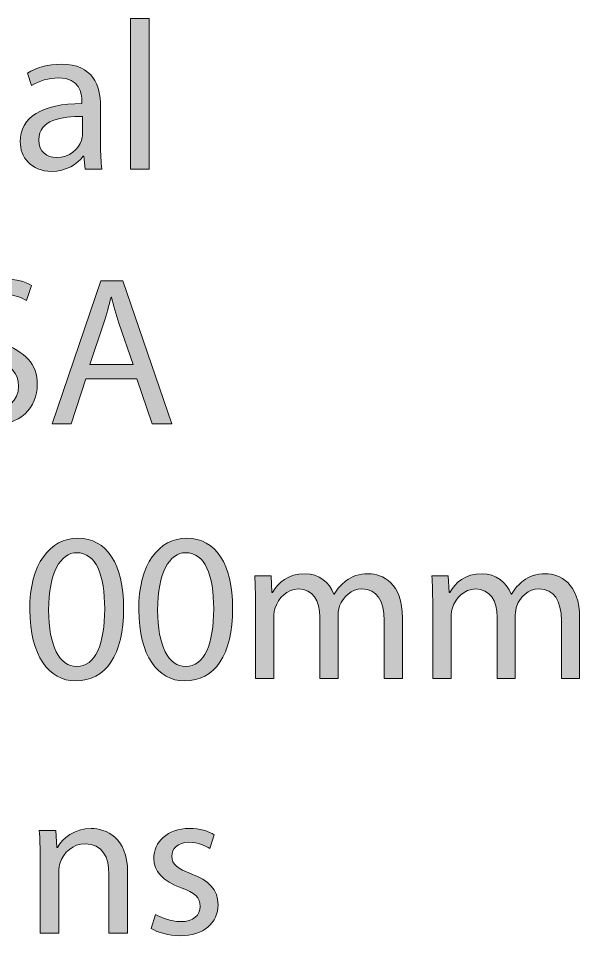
# Model space of a CAD drawing. Header units: inches. Extents: x 108 to 408, y -440 to -140.
# Drawn here: x 243.22 to 252.54, y -157.73 to -142.49 of the extents above; entities that cross this region are included whole.
import ezdxf

# ---------------------------------------------------------------- set-up
doc = ezdxf.new("R2010")
doc.units = ezdxf.units.IN
doc.header["$MEASUREMENT"] = 0
doc.layers.add('Layer 1', color=7, linetype='Continuous')

# ---------------------------------------------------------------- blocks, each defined once
blk = doc.blocks.new('block 15')
at = {"layer": 'Layer 1'}
h = blk.add_hatch(color=250, dxfattribs=at)
h.dxf.hatch_style = 2
h.paths.add_polyline_path([(245.087, -142.489), (245.397, -142.489), (245.397, -144.992), (245.087, -144.992)])
h = blk.add_hatch(color=250, dxfattribs=at)
h.dxf.hatch_style = 2
edge = h.paths.add_edge_path()
edge.add_spline(control_points=[(244.586, -144.583), (244.586, -144.731), (244.593, -144.875), (244.61, -144.992), (244.61, -144.992), (244.332, -144.992), (244.332, -144.992), (244.332, -144.992), (244.307, -144.777), (244.307, -144.777), (244.307, -144.777), (244.297, -144.777), (244.297, -144.777), (244.201, -144.911), (244.018, -145.031), (243.775, -145.031), (243.429, -145.031), (243.253, -144.787), (243.253, -144.54), (243.253, -144.128), (243.62, -143.902), (244.279, -143.906), (244.279, -143.906), (244.279, -143.87), (244.279, -143.87), (244.279, -143.733), (244.24, -143.476), (243.891, -143.479), (243.729, -143.479), (243.563, -143.525), (243.443, -143.606), (243.443, -143.606), (243.373, -143.398), (243.373, -143.398), (243.514, -143.31), (243.722, -143.25), (243.937, -143.25), (244.459, -143.25), (244.586, -143.606), (244.586, -143.944), (244.586, -143.944), (244.586, -144.583), (244.586, -144.583)], knot_values=[0, 0, 0, 0, 1, 1, 1, 2, 2, 2, 3, 3, 3, 4, 4, 4, 5, 5, 5, 6, 6, 6, 7, 7, 7, 8, 8, 8, 9, 9, 9, 10, 10, 10, 11, 11, 11, 12, 12, 12, 13, 13, 13, 14, 14, 14, 14], degree=3, periodic=1)
edge = h.paths.add_edge_path()
edge.add_spline(control_points=[(244.286, -144.121), (243.947, -144.114), (243.563, -144.174), (243.563, -144.505), (243.563, -144.71), (243.697, -144.801), (243.852, -144.801), (244.078, -144.801), (244.223, -144.66), (244.272, -144.516), (244.283, -144.481), (244.286, -144.445), (244.286, -144.417), (244.286, -144.417), (244.286, -144.121), (244.286, -144.121)], knot_values=[0, 0, 0, 0, 1, 1, 1, 2, 2, 2, 3, 3, 3, 4, 4, 4, 5, 5, 5, 5], degree=3, periodic=1)
h = blk.add_hatch(color=250, dxfattribs=at)
h.dxf.hatch_style = 2
edge = h.paths.add_edge_path()
edge.add_spline(control_points=[(242.183, -148.851), (242.321, -148.939), (242.518, -149.006), (242.73, -149.006), (243.043, -149.006), (243.227, -148.841), (243.227, -148.601), (243.227, -148.382), (243.1, -148.252), (242.779, -148.132), (242.391, -147.991), (242.151, -147.786), (242.151, -147.455), (242.151, -147.085), (242.458, -146.81), (242.92, -146.81), (243.16, -146.81), (243.34, -146.866), (243.442, -146.926), (243.442, -146.926), (243.357, -147.177), (243.357, -147.177), (243.283, -147.131), (243.125, -147.064), (242.91, -147.064), (242.585, -147.064), (242.462, -147.258), (242.462, -147.42), (242.462, -147.642), (242.606, -147.751), (242.934, -147.878), (243.336, -148.033), (243.537, -148.227), (243.537, -148.576), (243.537, -148.943), (243.269, -149.264), (242.709, -149.264), (242.479, -149.264), (242.229, -149.193), (242.102, -149.109), (242.102, -149.109), (242.183, -148.851), (242.183, -148.851)], knot_values=[0, 0, 0, 0, 1, 1, 1, 2, 2, 2, 3, 3, 3, 4, 4, 4, 5, 5, 5, 6, 6, 6, 7, 7, 7, 8, 8, 8, 9, 9, 9, 10, 10, 10, 11, 11, 11, 12, 12, 12, 13, 13, 13, 14, 14, 14, 14], degree=3, periodic=1)
h = blk.add_hatch(color=250, dxfattribs=at)
h.dxf.hatch_style = 2
h.paths.add_polyline_path([(244.345, -148.478), (244.099, -149.225), (243.781, -149.225), (244.592, -146.849), (244.959, -146.849), (245.77, -149.225), (245.442, -149.225), (245.188, -148.478)])
edge = h.paths.add_edge_path()
edge.add_spline(control_points=[(245.128, -148.238), (245.128, -148.238), (244.892, -147.554), (244.892, -147.554), (244.839, -147.399), (244.804, -147.258), (244.768, -147.12), (244.768, -147.12), (244.761, -147.12), (244.761, -147.12), (244.726, -147.258), (244.691, -147.406), (244.642, -147.55), (244.642, -147.55), (244.409, -148.238), (244.409, -148.238), (244.409, -148.238), (245.128, -148.238), (245.128, -148.238)], knot_values=[0, 0, 0, 0, 1, 1, 1, 2, 2, 2, 3, 3, 3, 4, 4, 4, 5, 5, 5, 6, 6, 6, 6], degree=3, periodic=1)
h = blk.add_hatch(color=250, dxfattribs=at)
h.dxf.hatch_style = 2
edge = h.paths.add_edge_path()
edge.add_spline(control_points=[(244.97, -152.288), (244.97, -153.067), (244.677, -153.497), (244.173, -153.497), (243.725, -153.497), (243.419, -153.078), (243.411, -152.319), (243.411, -151.547), (243.747, -151.128), (244.212, -151.128), (244.692, -151.128), (244.97, -151.558), (244.97, -152.288)], knot_values=[0, 0, 0, 0, 1, 1, 1, 2, 2, 2, 3, 3, 3, 4, 4, 4, 4], degree=3, periodic=1)
edge = h.paths.add_edge_path()
edge.add_spline(control_points=[(243.725, -152.323), (243.725, -152.919), (243.908, -153.258), (244.191, -153.258), (244.504, -153.258), (244.656, -152.887), (244.656, -152.302), (244.656, -151.738), (244.515, -151.368), (244.191, -151.368), (243.923, -151.368), (243.725, -151.699), (243.725, -152.323)], knot_values=[0, 0, 0, 0, 1, 1, 1, 2, 2, 2, 3, 3, 3, 4, 4, 4, 4], degree=3, periodic=1)
h = blk.add_hatch(color=250, dxfattribs=at)
h.dxf.hatch_style = 2
edge = h.paths.add_edge_path()
edge.add_spline(control_points=[(246.78, -152.288), (246.78, -153.067), (246.487, -153.497), (245.983, -153.497), (245.535, -153.497), (245.228, -153.078), (245.221, -152.319), (245.221, -151.547), (245.556, -151.128), (246.022, -151.128), (246.501, -151.128), (246.78, -151.558), (246.78, -152.288)], knot_values=[0, 0, 0, 0, 1, 1, 1, 2, 2, 2, 3, 3, 3, 4, 4, 4, 4], degree=3, periodic=1)
edge = h.paths.add_edge_path()
edge.add_spline(control_points=[(245.535, -152.323), (245.535, -152.919), (245.718, -153.258), (246, -153.258), (246.314, -153.258), (246.466, -152.887), (246.466, -152.302), (246.466, -151.738), (246.325, -151.368), (246, -151.368), (245.732, -151.368), (245.535, -151.699), (245.535, -152.323)], knot_values=[0, 0, 0, 0, 1, 1, 1, 2, 2, 2, 3, 3, 3, 4, 4, 4, 4], degree=3, periodic=1)
h = blk.add_hatch(color=250, dxfattribs=at)
h.dxf.hatch_style = 2
edge = h.paths.add_edge_path()
edge.add_spline(control_points=[(247.161, -152.214), (247.161, -152.034), (247.154, -151.893), (247.147, -151.752), (247.147, -151.752), (247.419, -151.752), (247.419, -151.752), (247.419, -151.752), (247.433, -152.03), (247.433, -152.03), (247.433, -152.03), (247.443, -152.03), (247.443, -152.03), (247.539, -151.868), (247.697, -151.717), (247.983, -151.717), (248.212, -151.717), (248.388, -151.858), (248.463, -152.059), (248.463, -152.059), (248.469, -152.059), (248.469, -152.059), (248.522, -151.96), (248.593, -151.89), (248.663, -151.836), (248.766, -151.759), (248.875, -151.717), (249.037, -151.717), (249.266, -151.717), (249.601, -151.865), (249.601, -152.457), (249.601, -152.457), (249.601, -153.458), (249.601, -153.458), (249.601, -153.458), (249.298, -153.458), (249.298, -153.458), (249.298, -153.458), (249.298, -152.496), (249.298, -152.496), (249.298, -152.164), (249.175, -151.97), (248.928, -151.97), (248.748, -151.97), (248.614, -152.101), (248.558, -152.249), (248.543, -152.295), (248.533, -152.348), (248.533, -152.404), (248.533, -152.404), (248.533, -153.458), (248.533, -153.458), (248.533, -153.458), (248.23, -153.458), (248.23, -153.458), (248.23, -153.458), (248.23, -152.436), (248.23, -152.436), (248.23, -152.164), (248.11, -151.97), (247.873, -151.97), (247.683, -151.97), (247.539, -152.126), (247.489, -152.281), (247.472, -152.323), (247.464, -152.379), (247.464, -152.432), (247.464, -152.432), (247.464, -153.458), (247.464, -153.458), (247.464, -153.458), (247.161, -153.458), (247.161, -153.458), (247.161, -153.458), (247.161, -152.214), (247.161, -152.214)], knot_values=[0, 0, 0, 0, 1, 1, 1, 2, 2, 2, 3, 3, 3, 4, 4, 4, 5, 5, 5, 6, 6, 6, 7, 7, 7, 8, 8, 8, 9, 9, 9, 10, 10, 10, 11, 11, 11, 12, 12, 12, 13, 13, 13, 14, 14, 14, 15, 15, 15, 16, 16, 16, 17, 17, 17, 18, 18, 18, 19, 19, 19, 20, 20, 20, 21, 21, 21, 22, 22, 22, 23, 23, 23, 24, 24, 24, 25, 25, 25, 25], degree=3, periodic=1)
h = blk.add_hatch(color=250, dxfattribs=at)
h.dxf.hatch_style = 2
edge = h.paths.add_edge_path()
edge.add_spline(control_points=[(250.103, -152.214), (250.103, -152.034), (250.097, -151.893), (250.089, -151.752), (250.089, -151.752), (250.361, -151.752), (250.361, -151.752), (250.361, -151.752), (250.375, -152.03), (250.375, -152.03), (250.375, -152.03), (250.386, -152.03), (250.386, -152.03), (250.481, -151.868), (250.639, -151.717), (250.925, -151.717), (251.154, -151.717), (251.331, -151.858), (251.405, -152.059), (251.405, -152.059), (251.412, -152.059), (251.412, -152.059), (251.465, -151.96), (251.535, -151.89), (251.605, -151.836), (251.708, -151.759), (251.817, -151.717), (251.979, -151.717), (252.208, -151.717), (252.543, -151.865), (252.543, -152.457), (252.543, -152.457), (252.543, -153.458), (252.543, -153.458), (252.543, -153.458), (252.24, -153.458), (252.24, -153.458), (252.24, -153.458), (252.24, -152.496), (252.24, -152.496), (252.24, -152.164), (252.117, -151.97), (251.87, -151.97), (251.69, -151.97), (251.556, -152.101), (251.5, -152.249), (251.486, -152.295), (251.475, -152.348), (251.475, -152.404), (251.475, -152.404), (251.475, -153.458), (251.475, -153.458), (251.475, -153.458), (251.172, -153.458), (251.172, -153.458), (251.172, -153.458), (251.172, -152.436), (251.172, -152.436), (251.172, -152.164), (251.052, -151.97), (250.816, -151.97), (250.625, -151.97), (250.481, -152.126), (250.431, -152.281), (250.414, -152.323), (250.407, -152.379), (250.407, -152.432), (250.407, -152.432), (250.407, -153.458), (250.407, -153.458), (250.407, -153.458), (250.103, -153.458), (250.103, -153.458), (250.103, -153.458), (250.103, -152.214), (250.103, -152.214)], knot_values=[0, 0, 0, 0, 1, 1, 1, 2, 2, 2, 3, 3, 3, 4, 4, 4, 5, 5, 5, 6, 6, 6, 7, 7, 7, 8, 8, 8, 9, 9, 9, 10, 10, 10, 11, 11, 11, 12, 12, 12, 13, 13, 13, 14, 14, 14, 15, 15, 15, 16, 16, 16, 17, 17, 17, 18, 18, 18, 19, 19, 19, 20, 20, 20, 21, 21, 21, 22, 22, 22, 23, 23, 23, 24, 24, 24, 25, 25, 25, 25], degree=3, periodic=1)
h = blk.add_hatch(color=250, dxfattribs=at)
h.dxf.hatch_style = 2
edge = h.paths.add_edge_path()
edge.add_spline(control_points=[(243.584, -156.447), (243.584, -156.267), (243.58, -156.126), (243.57, -155.985), (243.57, -155.985), (243.845, -155.985), (243.845, -155.985), (243.845, -155.985), (243.863, -156.267), (243.863, -156.267), (243.863, -156.267), (243.87, -156.267), (243.87, -156.267), (243.954, -156.109), (244.152, -155.95), (244.434, -155.95), (244.67, -155.95), (245.037, -156.091), (245.037, -156.676), (245.037, -156.676), (245.037, -157.692), (245.037, -157.692), (245.037, -157.692), (244.726, -157.692), (244.726, -157.692), (244.726, -157.692), (244.726, -156.708), (244.726, -156.708), (244.726, -156.433), (244.624, -156.204), (244.332, -156.204), (244.13, -156.204), (243.972, -156.349), (243.915, -156.521), (243.901, -156.56), (243.894, -156.613), (243.894, -156.666), (243.894, -156.666), (243.894, -157.692), (243.894, -157.692), (243.894, -157.692), (243.584, -157.692), (243.584, -157.692), (243.584, -157.692), (243.584, -156.447), (243.584, -156.447)], knot_values=[0, 0, 0, 0, 1, 1, 1, 2, 2, 2, 3, 3, 3, 4, 4, 4, 5, 5, 5, 6, 6, 6, 7, 7, 7, 8, 8, 8, 9, 9, 9, 10, 10, 10, 11, 11, 11, 12, 12, 12, 13, 13, 13, 14, 14, 14, 15, 15, 15, 15], degree=3, periodic=1)
h = blk.add_hatch(color=250, dxfattribs=at)
h.dxf.hatch_style = 2
edge = h.paths.add_edge_path()
edge.add_spline(control_points=[(245.499, -157.378), (245.595, -157.434), (245.757, -157.498), (245.912, -157.498), (246.134, -157.498), (246.24, -157.389), (246.24, -157.244), (246.24, -157.096), (246.152, -157.018), (245.926, -156.934), (245.616, -156.821), (245.471, -156.655), (245.471, -156.451), (245.471, -156.176), (245.697, -155.95), (246.06, -155.95), (246.233, -155.95), (246.384, -155.996), (246.476, -156.056), (246.476, -156.056), (246.402, -156.281), (246.402, -156.281), (246.335, -156.239), (246.212, -156.179), (246.053, -156.179), (245.87, -156.179), (245.771, -156.285), (245.771, -156.412), (245.771, -156.553), (245.87, -156.617), (246.092, -156.704), (246.384, -156.814), (246.539, -156.962), (246.539, -157.216), (246.539, -157.519), (246.303, -157.731), (245.905, -157.731), (245.718, -157.731), (245.545, -157.681), (245.425, -157.611), (245.425, -157.611), (245.499, -157.378), (245.499, -157.378)], knot_values=[0, 0, 0, 0, 1, 1, 1, 2, 2, 2, 3, 3, 3, 4, 4, 4, 5, 5, 5, 6, 6, 6, 7, 7, 7, 8, 8, 8, 9, 9, 9, 10, 10, 10, 11, 11, 11, 12, 12, 12, 13, 13, 13, 14, 14, 14, 14], degree=3, periodic=1)
at = {"layer": 'Layer 1', "lineweight": 0}
for points in [[(245.087, -142.489), (245.397, -142.489), (245.397, -144.992), (245.087, -144.992), (245.087, -142.489)], [(244.345, -148.478), (244.099, -149.225), (243.781, -149.225), (244.592, -146.849), (244.959, -146.849), (245.77, -149.225), (245.442, -149.225), (245.188, -148.478), (244.345, -148.478)]]:
    blk.add_lwpolyline(points, dxfattribs=at)
for points, knots in [([(244.586, -144.583), (244.586, -144.731), (244.593, -144.875), (244.61, -144.992), (244.61, -144.992), (244.332, -144.992), (244.332, -144.992), (244.332, -144.992), (244.307, -144.777), (244.307, -144.777), (244.307, -144.777), (244.297, -144.777), (244.297, -144.777), (244.201, -144.911), (244.018, -145.031), (243.775, -145.031), (243.429, -145.031), (243.253, -144.787), (243.253, -144.54), (243.253, -144.128), (243.62, -143.902), (244.279, -143.906), (244.279, -143.906), (244.279, -143.87), (244.279, -143.87), (244.279, -143.733), (244.24, -143.476), (243.891, -143.479), (243.729, -143.479), (243.563, -143.525), (243.443, -143.606), (243.443, -143.606), (243.373, -143.398), (243.373, -143.398), (243.514, -143.31), (243.722, -143.25), (243.937, -143.25), (244.459, -143.25), (244.586, -143.606), (244.586, -143.944), (244.586, -143.944), (244.586, -144.583), (244.586, -144.583)], [0, 0, 0, 0, 1, 1, 1, 2, 2, 2, 3, 3, 3, 4, 4, 4, 5, 5, 5, 6, 6, 6, 7, 7, 7, 8, 8, 8, 9, 9, 9, 10, 10, 10, 11, 11, 11, 12, 12, 12, 13, 13, 13, 14, 14, 14, 14]), ([(244.286, -144.121), (243.947, -144.114), (243.563, -144.174), (243.563, -144.505), (243.563, -144.71), (243.697, -144.801), (243.852, -144.801), (244.078, -144.801), (244.223, -144.66), (244.272, -144.516), (244.283, -144.481), (244.286, -144.445), (244.286, -144.417), (244.286, -144.417), (244.286, -144.121), (244.286, -144.121)], [0, 0, 0, 0, 1, 1, 1, 2, 2, 2, 3, 3, 3, 4, 4, 4, 5, 5, 5, 5]), ([(242.183, -148.851), (242.321, -148.939), (242.518, -149.006), (242.73, -149.006), (243.043, -149.006), (243.227, -148.841), (243.227, -148.601), (243.227, -148.382), (243.1, -148.252), (242.779, -148.132), (242.391, -147.991), (242.151, -147.786), (242.151, -147.455), (242.151, -147.085), (242.458, -146.81), (242.92, -146.81), (243.16, -146.81), (243.34, -146.866), (243.442, -146.926), (243.442, -146.926), (243.357, -147.177), (243.357, -147.177), (243.283, -147.131), (243.125, -147.064), (242.91, -147.064), (242.585, -147.064), (242.462, -147.258), (242.462, -147.42), (242.462, -147.642), (242.606, -147.751), (242.934, -147.878), (243.336, -148.033), (243.537, -148.227), (243.537, -148.576), (243.537, -148.943), (243.269, -149.264), (242.709, -149.264), (242.479, -149.264), (242.229, -149.193), (242.102, -149.109), (242.102, -149.109), (242.183, -148.851), (242.183, -148.851)], [0, 0, 0, 0, 1, 1, 1, 2, 2, 2, 3, 3, 3, 4, 4, 4, 5, 5, 5, 6, 6, 6, 7, 7, 7, 8, 8, 8, 9, 9, 9, 10, 10, 10, 11, 11, 11, 12, 12, 12, 13, 13, 13, 14, 14, 14, 14]), ([(245.128, -148.238), (245.128, -148.238), (244.892, -147.554), (244.892, -147.554), (244.839, -147.399), (244.804, -147.258), (244.768, -147.12), (244.768, -147.12), (244.761, -147.12), (244.761, -147.12), (244.726, -147.258), (244.691, -147.406), (244.642, -147.55), (244.642, -147.55), (244.409, -148.238), (244.409, -148.238), (244.409, -148.238), (245.128, -148.238), (245.128, -148.238)], [0, 0, 0, 0, 1, 1, 1, 2, 2, 2, 3, 3, 3, 4, 4, 4, 5, 5, 5, 6, 6, 6, 6]), ([(244.97, -152.288), (244.97, -153.067), (244.677, -153.497), (244.173, -153.497), (243.725, -153.497), (243.419, -153.078), (243.411, -152.319), (243.411, -151.547), (243.747, -151.128), (244.212, -151.128), (244.692, -151.128), (244.97, -151.558), (244.97, -152.288)], [0, 0, 0, 0, 1, 1, 1, 2, 2, 2, 3, 3, 3, 4, 4, 4, 4]), ([(246.78, -152.288), (246.78, -153.067), (246.487, -153.497), (245.983, -153.497), (245.535, -153.497), (245.228, -153.078), (245.221, -152.319), (245.221, -151.547), (245.556, -151.128), (246.022, -151.128), (246.501, -151.128), (246.78, -151.558), (246.78, -152.288)], [0, 0, 0, 0, 1, 1, 1, 2, 2, 2, 3, 3, 3, 4, 4, 4, 4]), ([(243.725, -152.323), (243.725, -152.919), (243.908, -153.258), (244.191, -153.258), (244.504, -153.258), (244.656, -152.887), (244.656, -152.302), (244.656, -151.738), (244.515, -151.368), (244.191, -151.368), (243.923, -151.368), (243.725, -151.699), (243.725, -152.323)], [0, 0, 0, 0, 1, 1, 1, 2, 2, 2, 3, 3, 3, 4, 4, 4, 4]), ([(245.535, -152.323), (245.535, -152.919), (245.718, -153.258), (246, -153.258), (246.314, -153.258), (246.466, -152.887), (246.466, -152.302), (246.466, -151.738), (246.325, -151.368), (246, -151.368), (245.732, -151.368), (245.535, -151.699), (245.535, -152.323)], [0, 0, 0, 0, 1, 1, 1, 2, 2, 2, 3, 3, 3, 4, 4, 4, 4]), ([(247.161, -152.214), (247.161, -152.034), (247.154, -151.893), (247.147, -151.752), (247.147, -151.752), (247.419, -151.752), (247.419, -151.752), (247.419, -151.752), (247.433, -152.03), (247.433, -152.03), (247.433, -152.03), (247.443, -152.03), (247.443, -152.03), (247.539, -151.868), (247.697, -151.717), (247.983, -151.717), (248.212, -151.717), (248.388, -151.858), (248.463, -152.059), (248.463, -152.059), (248.469, -152.059), (248.469, -152.059), (248.522, -151.96), (248.593, -151.89), (248.663, -151.836), (248.766, -151.759), (248.875, -151.717), (249.037, -151.717), (249.266, -151.717), (249.601, -151.865), (249.601, -152.457), (249.601, -152.457), (249.601, -153.458), (249.601, -153.458), (249.601, -153.458), (249.298, -153.458), (249.298, -153.458), (249.298, -153.458), (249.298, -152.496), (249.298, -152.496), (249.298, -152.164), (249.175, -151.97), (248.928, -151.97), (248.748, -151.97), (248.614, -152.101), (248.558, -152.249), (248.543, -152.295), (248.533, -152.348), (248.533, -152.404), (248.533, -152.404), (248.533, -153.458), (248.533, -153.458), (248.533, -153.458), (248.23, -153.458), (248.23, -153.458), (248.23, -153.458), (248.23, -152.436), (248.23, -152.436), (248.23, -152.164), (248.11, -151.97), (247.873, -151.97), (247.683, -151.97), (247.539, -152.126), (247.489, -152.281), (247.472, -152.323), (247.464, -152.379), (247.464, -152.432), (247.464, -152.432), (247.464, -153.458), (247.464, -153.458), (247.464, -153.458), (247.161, -153.458), (247.161, -153.458), (247.161, -153.458), (247.161, -152.214), (247.161, -152.214)], [0, 0, 0, 0, 1, 1, 1, 2, 2, 2, 3, 3, 3, 4, 4, 4, 5, 5, 5, 6, 6, 6, 7, 7, 7, 8, 8, 8, 9, 9, 9, 10, 10, 10, 11, 11, 11, 12, 12, 12, 13, 13, 13, 14, 14, 14, 15, 15, 15, 16, 16, 16, 17, 17, 17, 18, 18, 18, 19, 19, 19, 20, 20, 20, 21, 21, 21, 22, 22, 22, 23, 23, 23, 24, 24, 24, 25, 25, 25, 25]), ([(250.103, -152.214), (250.103, -152.034), (250.097, -151.893), (250.089, -151.752), (250.089, -151.752), (250.361, -151.752), (250.361, -151.752), (250.361, -151.752), (250.375, -152.03), (250.375, -152.03), (250.375, -152.03), (250.386, -152.03), (250.386, -152.03), (250.481, -151.868), (250.639, -151.717), (250.925, -151.717), (251.154, -151.717), (251.331, -151.858), (251.405, -152.059), (251.405, -152.059), (251.412, -152.059), (251.412, -152.059), (251.465, -151.96), (251.535, -151.89), (251.605, -151.836), (251.708, -151.759), (251.817, -151.717), (251.979, -151.717), (252.208, -151.717), (252.543, -151.865), (252.543, -152.457), (252.543, -152.457), (252.543, -153.458), (252.543, -153.458), (252.543, -153.458), (252.24, -153.458), (252.24, -153.458), (252.24, -153.458), (252.24, -152.496), (252.24, -152.496), (252.24, -152.164), (252.117, -151.97), (251.87, -151.97), (251.69, -151.97), (251.556, -152.101), (251.5, -152.249), (251.486, -152.295), (251.475, -152.348), (251.475, -152.404), (251.475, -152.404), (251.475, -153.458), (251.475, -153.458), (251.475, -153.458), (251.172, -153.458), (251.172, -153.458), (251.172, -153.458), (251.172, -152.436), (251.172, -152.436), (251.172, -152.164), (251.052, -151.97), (250.816, -151.97), (250.625, -151.97), (250.481, -152.126), (250.431, -152.281), (250.414, -152.323), (250.407, -152.379), (250.407, -152.432), (250.407, -152.432), (250.407, -153.458), (250.407, -153.458), (250.407, -153.458), (250.103, -153.458), (250.103, -153.458), (250.103, -153.458), (250.103, -152.214), (250.103, -152.214)], [0, 0, 0, 0, 1, 1, 1, 2, 2, 2, 3, 3, 3, 4, 4, 4, 5, 5, 5, 6, 6, 6, 7, 7, 7, 8, 8, 8, 9, 9, 9, 10, 10, 10, 11, 11, 11, 12, 12, 12, 13, 13, 13, 14, 14, 14, 15, 15, 15, 16, 16, 16, 17, 17, 17, 18, 18, 18, 19, 19, 19, 20, 20, 20, 21, 21, 21, 22, 22, 22, 23, 23, 23, 24, 24, 24, 25, 25, 25, 25]), ([(243.584, -156.447), (243.584, -156.267), (243.58, -156.126), (243.57, -155.985), (243.57, -155.985), (243.845, -155.985), (243.845, -155.985), (243.845, -155.985), (243.863, -156.267), (243.863, -156.267), (243.863, -156.267), (243.87, -156.267), (243.87, -156.267), (243.954, -156.109), (244.152, -155.95), (244.434, -155.95), (244.67, -155.95), (245.037, -156.091), (245.037, -156.676), (245.037, -156.676), (245.037, -157.692), (245.037, -157.692), (245.037, -157.692), (244.726, -157.692), (244.726, -157.692), (244.726, -157.692), (244.726, -156.708), (244.726, -156.708), (244.726, -156.433), (244.624, -156.204), (244.332, -156.204), (244.13, -156.204), (243.972, -156.349), (243.915, -156.521), (243.901, -156.56), (243.894, -156.613), (243.894, -156.666), (243.894, -156.666), (243.894, -157.692), (243.894, -157.692), (243.894, -157.692), (243.584, -157.692), (243.584, -157.692), (243.584, -157.692), (243.584, -156.447), (243.584, -156.447)], [0, 0, 0, 0, 1, 1, 1, 2, 2, 2, 3, 3, 3, 4, 4, 4, 5, 5, 5, 6, 6, 6, 7, 7, 7, 8, 8, 8, 9, 9, 9, 10, 10, 10, 11, 11, 11, 12, 12, 12, 13, 13, 13, 14, 14, 14, 15, 15, 15, 15]), ([(245.499, -157.378), (245.595, -157.434), (245.757, -157.498), (245.912, -157.498), (246.134, -157.498), (246.24, -157.389), (246.24, -157.244), (246.24, -157.096), (246.152, -157.018), (245.926, -156.934), (245.616, -156.821), (245.471, -156.655), (245.471, -156.451), (245.471, -156.176), (245.697, -155.95), (246.06, -155.95), (246.233, -155.95), (246.384, -155.996), (246.476, -156.056), (246.476, -156.056), (246.402, -156.281), (246.402, -156.281), (246.335, -156.239), (246.212, -156.179), (246.053, -156.179), (245.87, -156.179), (245.771, -156.285), (245.771, -156.412), (245.771, -156.553), (245.87, -156.617), (246.092, -156.704), (246.384, -156.814), (246.539, -156.962), (246.539, -157.216), (246.539, -157.519), (246.303, -157.731), (245.905, -157.731), (245.718, -157.731), (245.545, -157.681), (245.425, -157.611), (245.425, -157.611), (245.499, -157.378), (245.499, -157.378)], [0, 0, 0, 0, 1, 1, 1, 2, 2, 2, 3, 3, 3, 4, 4, 4, 5, 5, 5, 6, 6, 6, 7, 7, 7, 8, 8, 8, 9, 9, 9, 10, 10, 10, 11, 11, 11, 12, 12, 12, 13, 13, 13, 14, 14, 14, 14])]:
    blk.add_open_spline(points, degree=3, knots=knots, dxfattribs=at)

msp = doc.modelspace()

# ---------------------------------------------------------------- block references
at = {"layer": 'Layer 1'}
msp.add_blockref('block 15', (0, 0), dxfattribs=at)

doc.saveas('drawing.dxf')
